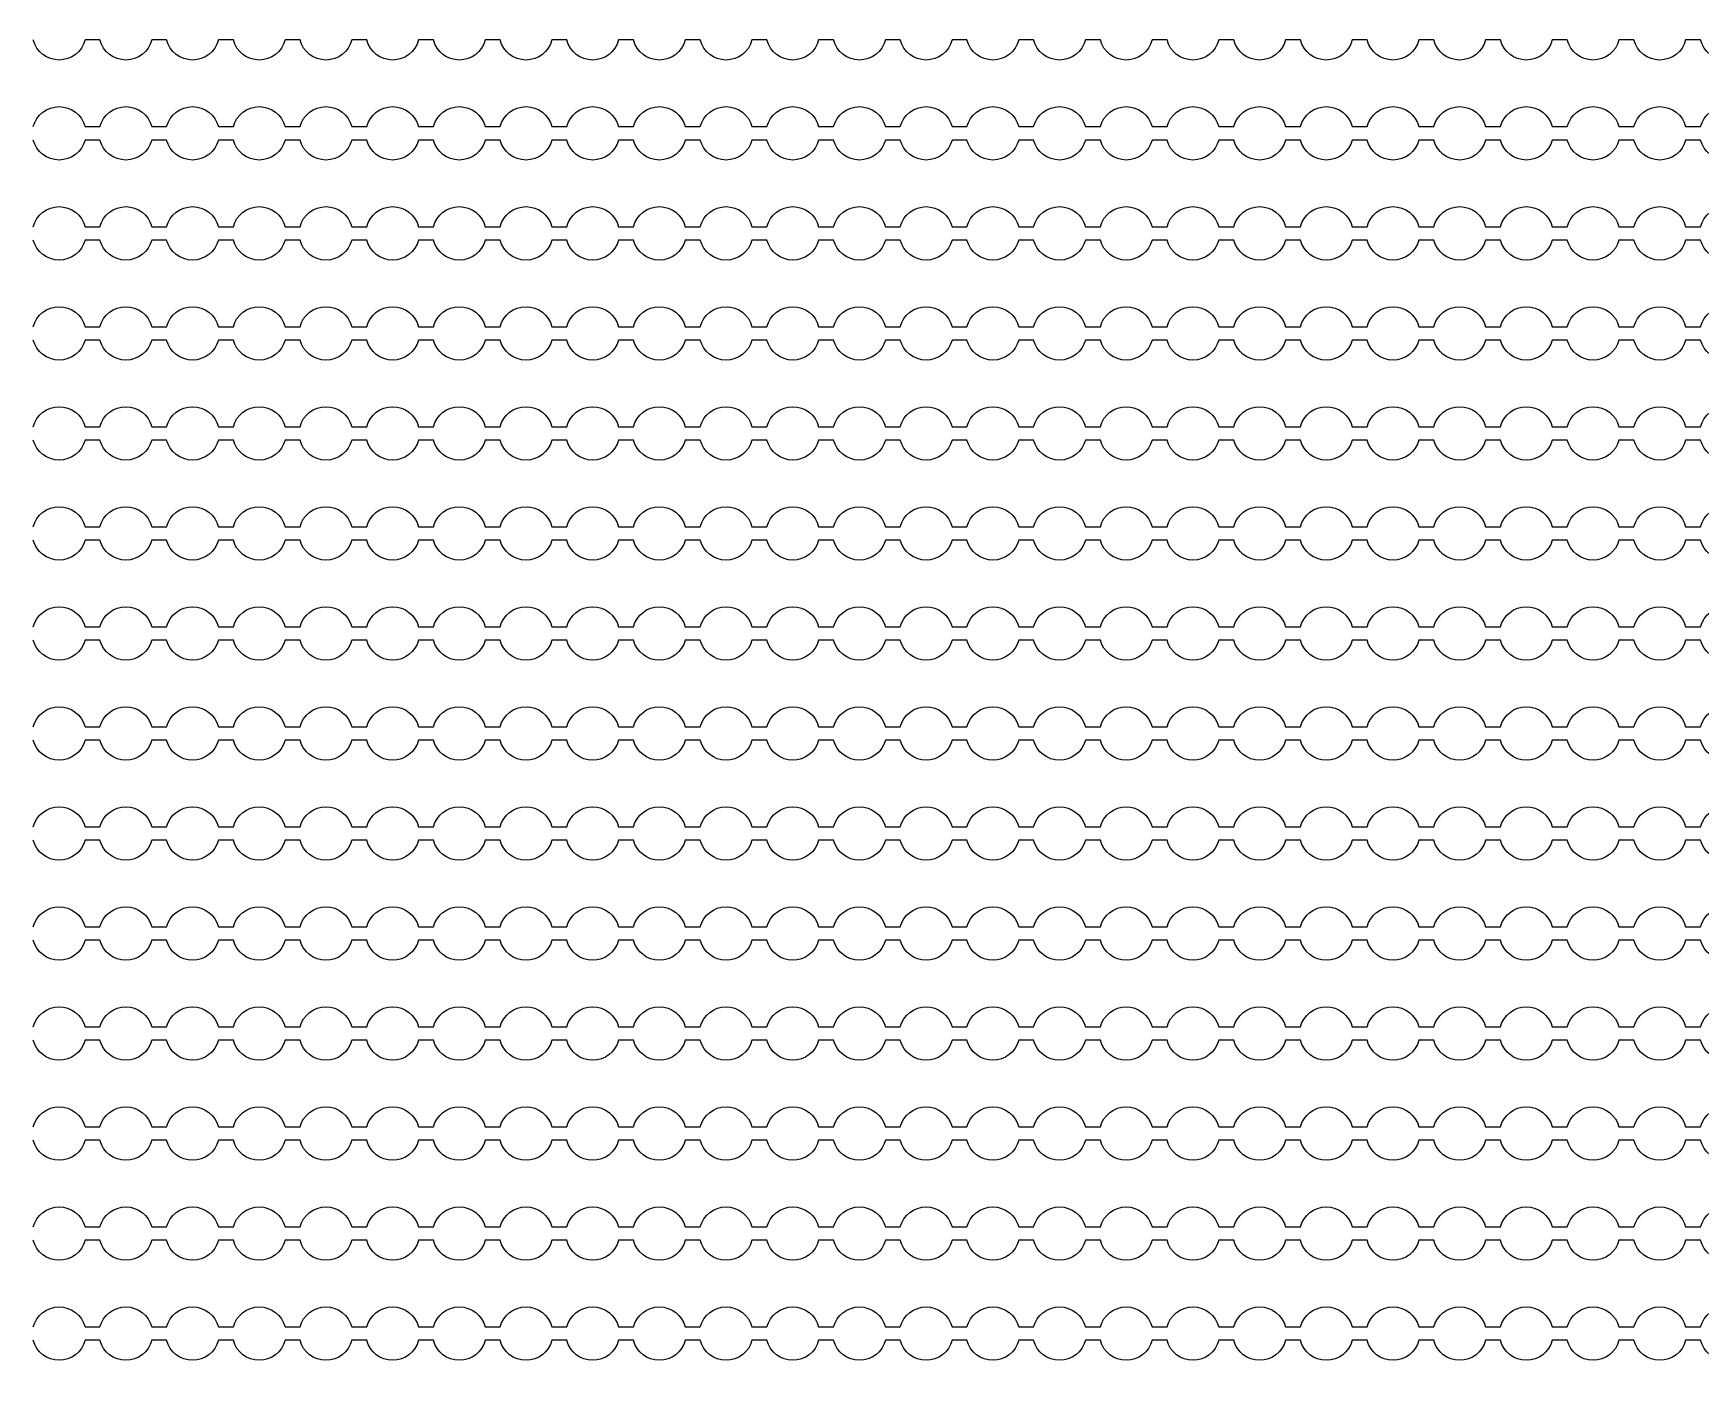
# Model space of a CAD drawing. Extents: x 4056 to 105656, y 4120 to 105720.
# Drawn here: x 56558 to 57808, y 45621 to 46634 of the extents above; entities that cross this region are included whole.
import ezdxf

# ---------------------------------------------------------------- set-up
doc = ezdxf.new("R2010")
doc.units = 13
doc.header["$MEASUREMENT"] = 0
doc.layers.add('Main Layer', color=7, linetype='Continuous', lineweight=0)

msp = doc.modelspace()

# ---------------------------------------------------------------- linework, layer by layer
for points in [[(57846.5, 46628.9, -0.774597), (57807.7, 46628.9), (57796.5, 46628.9, -0.774597), (57757.7, 46628.9), (57746.5, 46628.9, -0.774597), (57707.7, 46628.9), (57696.5, 46628.9, -0.774597), (57657.7, 46628.9), (57646.5, 46628.9, -0.774597), (57607.7, 46628.9), (57596.5, 46628.9, -0.774597), (57557.7, 46628.9), (57546.5, 46628.9, -0.774597), (57507.7, 46628.9), (57496.5, 46628.9, -0.774597), (57457.7, 46628.9), (57446.5, 46628.9, -0.774597), (57407.7, 46628.9), (57396.5, 46628.9, -0.774597), (57357.7, 46628.9), (57346.5, 46628.9, -0.774597), (57307.7, 46628.9), (57296.5, 46628.9, -0.774597), (57257.7, 46628.9), (57246.5, 46628.9, -0.774597), (57207.7, 46628.9), (57196.5, 46628.9, -0.774597), (57157.7, 46628.9), (57146.5, 46628.9, -0.774597), (57107.7, 46628.9), (57096.5, 46628.9, -0.774597), (57057.7, 46628.9), (57046.5, 46628.9, -0.774597), (57007.7, 46628.9), (56996.5, 46628.9, -0.774597), (56957.7, 46628.9), (56946.5, 46628.9, -0.774597), (56907.7, 46628.9), (56896.5, 46628.9, -0.774597), (56857.7, 46628.9), (56846.5, 46628.9, -0.774597), (56807.7, 46628.9), (56796.5, 46628.9, -0.774597), (56757.7, 46628.9), (56746.5, 46628.9, -0.774597), (56707.7, 46628.9), (56696.5, 46628.9, -0.774597), (56657.7, 46628.9), (56646.5, 46628.9, -0.774597), (56607.7, 46628.9), (56596.5, 46628.9, -0.774597), (56557.7, 46628.9)], [(56557.7, 46563.9, -0.774597), (56596.5, 46563.9), (56607.7, 46563.9, -0.774597), (56646.5, 46563.9), (56657.7, 46563.9, -0.774597), (56696.5, 46563.9), (56707.7, 46563.9, -0.774597), (56746.5, 46563.9), (56757.7, 46563.9, -0.774597), (56796.5, 46563.9), (56807.7, 46563.9, -0.774597), (56846.5, 46563.9), (56857.7, 46563.9, -0.774597), (56896.5, 46563.9), (56907.7, 46563.9, -0.774597), (56946.5, 46563.9), (56957.7, 46563.9, -0.774597), (56996.5, 46563.9), (57007.7, 46563.9, -0.774597), (57046.5, 46563.9), (57057.7, 46563.9, -0.774597), (57096.5, 46563.9), (57107.7, 46563.9, -0.774597), (57146.5, 46563.9), (57157.7, 46563.9, -0.774597), (57196.5, 46563.9), (57207.7, 46563.9, -0.774597), (57246.5, 46563.9), (57257.7, 46563.9, -0.774597), (57296.5, 46563.9), (57307.7, 46563.9, -0.774597), (57346.5, 46563.9), (57357.7, 46563.9, -0.774597), (57396.5, 46563.9), (57407.7, 46563.9, -0.774597), (57446.5, 46563.9), (57457.7, 46563.9, -0.774597), (57496.5, 46563.9), (57507.7, 46563.9, -0.774597), (57546.5, 46563.9), (57557.7, 46563.9, -0.774597), (57596.5, 46563.9), (57607.7, 46563.9, -0.774597), (57646.5, 46563.9), (57657.7, 46563.9, -0.774597), (57696.5, 46563.9), (57707.7, 46563.9, -0.774597), (57746.5, 46563.9), (57757.7, 46563.9, -0.774597), (57796.5, 46563.9), (57807.7, 46563.9, -0.774597), (57846.5, 46563.9)], [(57846.5, 46553.9, -0.774597), (57807.7, 46553.9), (57796.5, 46553.9, -0.774597), (57757.7, 46553.9), (57746.5, 46553.9, -0.774597), (57707.7, 46553.9), (57696.5, 46553.9, -0.774597), (57657.7, 46553.9), (57646.5, 46553.9, -0.774597), (57607.7, 46553.9), (57596.5, 46553.9, -0.774597), (57557.7, 46553.9), (57546.5, 46553.9, -0.774597), (57507.7, 46553.9), (57496.5, 46553.9, -0.774597), (57457.7, 46553.9), (57446.5, 46553.9, -0.774597), (57407.7, 46553.9), (57396.5, 46553.9, -0.774597), (57357.7, 46553.9), (57346.5, 46553.9, -0.774597), (57307.7, 46553.9), (57296.5, 46553.9, -0.774597), (57257.7, 46553.9), (57246.5, 46553.9, -0.774597), (57207.7, 46553.9), (57196.5, 46553.9, -0.774597), (57157.7, 46553.9), (57146.5, 46553.9, -0.774597), (57107.7, 46553.9), (57096.5, 46553.9, -0.774597), (57057.7, 46553.9), (57046.5, 46553.9, -0.774597), (57007.7, 46553.9), (56996.5, 46553.9, -0.774597), (56957.7, 46553.9), (56946.5, 46553.9, -0.774597), (56907.7, 46553.9), (56896.5, 46553.9, -0.774597), (56857.7, 46553.9), (56846.5, 46553.9, -0.774597), (56807.7, 46553.9), (56796.5, 46553.9, -0.774597), (56757.7, 46553.9), (56746.5, 46553.9, -0.774597), (56707.7, 46553.9), (56696.5, 46553.9, -0.774597), (56657.7, 46553.9), (56646.5, 46553.9, -0.774597), (56607.7, 46553.9), (56596.5, 46553.9, -0.774597), (56557.7, 46553.9)], [(56557.7, 46488.9, -0.774597), (56596.5, 46488.9), (56607.7, 46488.9, -0.774597), (56646.5, 46488.9), (56657.7, 46488.9, -0.774597), (56696.5, 46488.9), (56707.7, 46488.9, -0.774597), (56746.5, 46488.9), (56757.7, 46488.9, -0.774597), (56796.5, 46488.9), (56807.7, 46488.9, -0.774597), (56846.5, 46488.9), (56857.7, 46488.9, -0.774597), (56896.5, 46488.9), (56907.7, 46488.9, -0.774597), (56946.5, 46488.9), (56957.7, 46488.9, -0.774597), (56996.5, 46488.9), (57007.7, 46488.9, -0.774597), (57046.5, 46488.9), (57057.7, 46488.9, -0.774597), (57096.5, 46488.9), (57107.7, 46488.9, -0.774597), (57146.5, 46488.9), (57157.7, 46488.9, -0.774597), (57196.5, 46488.9), (57207.7, 46488.9, -0.774597), (57246.5, 46488.9), (57257.7, 46488.9, -0.774597), (57296.5, 46488.9), (57307.7, 46488.9, -0.774597), (57346.5, 46488.9), (57357.7, 46488.9, -0.774597), (57396.5, 46488.9), (57407.7, 46488.9, -0.774597), (57446.5, 46488.9), (57457.7, 46488.9, -0.774597), (57496.5, 46488.9), (57507.7, 46488.9, -0.774597), (57546.5, 46488.9), (57557.7, 46488.9, -0.774597), (57596.5, 46488.9), (57607.7, 46488.9, -0.774597), (57646.5, 46488.9), (57657.7, 46488.9, -0.774597), (57696.5, 46488.9), (57707.7, 46488.9, -0.774597), (57746.5, 46488.9), (57757.7, 46488.9, -0.774597), (57796.5, 46488.9), (57807.7, 46488.9, -0.774597), (57846.5, 46488.9)], [(57846.5, 46478.9, -0.774597), (57807.7, 46478.9), (57796.5, 46478.9, -0.774597), (57757.7, 46478.9), (57746.5, 46478.9, -0.774597), (57707.7, 46478.9), (57696.5, 46478.9, -0.774597), (57657.7, 46478.9), (57646.5, 46478.9, -0.774597), (57607.7, 46478.9), (57596.5, 46478.9, -0.774597), (57557.7, 46478.9), (57546.5, 46478.9, -0.774597), (57507.7, 46478.9), (57496.5, 46478.9, -0.774597), (57457.7, 46478.9), (57446.5, 46478.9, -0.774597), (57407.7, 46478.9), (57396.5, 46478.9, -0.774597), (57357.7, 46478.9), (57346.5, 46478.9, -0.774597), (57307.7, 46478.9), (57296.5, 46478.9, -0.774597), (57257.7, 46478.9), (57246.5, 46478.9, -0.774597), (57207.7, 46478.9), (57196.5, 46478.9, -0.774597), (57157.7, 46478.9), (57146.5, 46478.9, -0.774597), (57107.7, 46478.9), (57096.5, 46478.9, -0.774597), (57057.7, 46478.9), (57046.5, 46478.9, -0.774597), (57007.7, 46478.9), (56996.5, 46478.9, -0.774597), (56957.7, 46478.9), (56946.5, 46478.9, -0.774597), (56907.7, 46478.9), (56896.5, 46478.9, -0.774597), (56857.7, 46478.9), (56846.5, 46478.9, -0.774597), (56807.7, 46478.9), (56796.5, 46478.9, -0.774597), (56757.7, 46478.9), (56746.5, 46478.9, -0.774597), (56707.7, 46478.9), (56696.5, 46478.9, -0.774597), (56657.7, 46478.9), (56646.5, 46478.9, -0.774597), (56607.7, 46478.9), (56596.5, 46478.9, -0.774597), (56557.7, 46478.9)], [(56557.7, 46413.9, -0.774597), (56596.5, 46413.9), (56607.7, 46413.9, -0.774597), (56646.5, 46413.9), (56657.7, 46413.9, -0.774597), (56696.5, 46413.9), (56707.7, 46413.9, -0.774597), (56746.5, 46413.9), (56757.7, 46413.9, -0.774597), (56796.5, 46413.9), (56807.7, 46413.9, -0.774597), (56846.5, 46413.9), (56857.7, 46413.9, -0.774597), (56896.5, 46413.9), (56907.7, 46413.9, -0.774597), (56946.5, 46413.9), (56957.7, 46413.9, -0.774597), (56996.5, 46413.9), (57007.7, 46413.9, -0.774597), (57046.5, 46413.9), (57057.7, 46413.9, -0.774597), (57096.5, 46413.9), (57107.7, 46413.9, -0.774597), (57146.5, 46413.9), (57157.7, 46413.9, -0.774597), (57196.5, 46413.9), (57207.7, 46413.9, -0.774597), (57246.5, 46413.9), (57257.7, 46413.9, -0.774597), (57296.5, 46413.9), (57307.7, 46413.9, -0.774597), (57346.5, 46413.9), (57357.7, 46413.9, -0.774597), (57396.5, 46413.9), (57407.7, 46413.9, -0.774597), (57446.5, 46413.9), (57457.7, 46413.9, -0.774597), (57496.5, 46413.9), (57507.7, 46413.9, -0.774597), (57546.5, 46413.9), (57557.7, 46413.9, -0.774597), (57596.5, 46413.9), (57607.7, 46413.9, -0.774597), (57646.5, 46413.9), (57657.7, 46413.9, -0.774597), (57696.5, 46413.9), (57707.7, 46413.9, -0.774597), (57746.5, 46413.9), (57757.7, 46413.9, -0.774597), (57796.5, 46413.9), (57807.7, 46413.9, -0.774597), (57846.5, 46413.9)], [(57846.5, 46403.9, -0.774597), (57807.7, 46403.9), (57796.5, 46403.9, -0.774597), (57757.7, 46403.9), (57746.5, 46403.9, -0.774597), (57707.7, 46403.9), (57696.5, 46403.9, -0.774597), (57657.7, 46403.9), (57646.5, 46403.9, -0.774597), (57607.7, 46403.9), (57596.5, 46403.9, -0.774597), (57557.7, 46403.9), (57546.5, 46403.9, -0.774597), (57507.7, 46403.9), (57496.5, 46403.9, -0.774597), (57457.7, 46403.9), (57446.5, 46403.9, -0.774597), (57407.7, 46403.9), (57396.5, 46403.9, -0.774597), (57357.7, 46403.9), (57346.5, 46403.9, -0.774597), (57307.7, 46403.9), (57296.5, 46403.9, -0.774597), (57257.7, 46403.9), (57246.5, 46403.9, -0.774597), (57207.7, 46403.9), (57196.5, 46403.9, -0.774597), (57157.7, 46403.9), (57146.5, 46403.9, -0.774597), (57107.7, 46403.9), (57096.5, 46403.9, -0.774597), (57057.7, 46403.9), (57046.5, 46403.9, -0.774597), (57007.7, 46403.9), (56996.5, 46403.9, -0.774597), (56957.7, 46403.9), (56946.5, 46403.9, -0.774597), (56907.7, 46403.9), (56896.5, 46403.9, -0.774597), (56857.7, 46403.9), (56846.5, 46403.9, -0.774597), (56807.7, 46403.9), (56796.5, 46403.9, -0.774597), (56757.7, 46403.9), (56746.5, 46403.9, -0.774597), (56707.7, 46403.9), (56696.5, 46403.9, -0.774597), (56657.7, 46403.9), (56646.5, 46403.9, -0.774597), (56607.7, 46403.9), (56596.5, 46403.9, -0.774597), (56557.7, 46403.9)], [(56557.7, 46338.9, -0.774597), (56596.5, 46338.9), (56607.7, 46338.9, -0.774597), (56646.5, 46338.9), (56657.7, 46338.9, -0.774597), (56696.5, 46338.9), (56707.7, 46338.9, -0.774597), (56746.5, 46338.9), (56757.7, 46338.9, -0.774597), (56796.5, 46338.9), (56807.7, 46338.9, -0.774597), (56846.5, 46338.9), (56857.7, 46338.9, -0.774597), (56896.5, 46338.9), (56907.7, 46338.9, -0.774597), (56946.5, 46338.9), (56957.7, 46338.9, -0.774597), (56996.5, 46338.9), (57007.7, 46338.9, -0.774597), (57046.5, 46338.9), (57057.7, 46338.9, -0.774597), (57096.5, 46338.9), (57107.7, 46338.9, -0.774597), (57146.5, 46338.9), (57157.7, 46338.9, -0.774597), (57196.5, 46338.9), (57207.7, 46338.9, -0.774597), (57246.5, 46338.9), (57257.7, 46338.9, -0.774597), (57296.5, 46338.9), (57307.7, 46338.9, -0.774597), (57346.5, 46338.9), (57357.7, 46338.9, -0.774597), (57396.5, 46338.9), (57407.7, 46338.9, -0.774597), (57446.5, 46338.9), (57457.7, 46338.9, -0.774597), (57496.5, 46338.9), (57507.7, 46338.9, -0.774597), (57546.5, 46338.9), (57557.7, 46338.9, -0.774597), (57596.5, 46338.9), (57607.7, 46338.9, -0.774597), (57646.5, 46338.9), (57657.7, 46338.9, -0.774597), (57696.5, 46338.9), (57707.7, 46338.9, -0.774597), (57746.5, 46338.9), (57757.7, 46338.9, -0.774597), (57796.5, 46338.9), (57807.7, 46338.9, -0.774597), (57846.5, 46338.9)], [(57846.5, 46328.9, -0.774597), (57807.7, 46328.9), (57796.5, 46328.9, -0.774597), (57757.7, 46328.9), (57746.5, 46328.9, -0.774597), (57707.7, 46328.9), (57696.5, 46328.9, -0.774597), (57657.7, 46328.9), (57646.5, 46328.9, -0.774597), (57607.7, 46328.9), (57596.5, 46328.9, -0.774597), (57557.7, 46328.9), (57546.5, 46328.9, -0.774597), (57507.7, 46328.9), (57496.5, 46328.9, -0.774597), (57457.7, 46328.9), (57446.5, 46328.9, -0.774597), (57407.7, 46328.9), (57396.5, 46328.9, -0.774597), (57357.7, 46328.9), (57346.5, 46328.9, -0.774597), (57307.7, 46328.9), (57296.5, 46328.9, -0.774597), (57257.7, 46328.9), (57246.5, 46328.9, -0.774597), (57207.7, 46328.9), (57196.5, 46328.9, -0.774597), (57157.7, 46328.9), (57146.5, 46328.9, -0.774597), (57107.7, 46328.9), (57096.5, 46328.9, -0.774597), (57057.7, 46328.9), (57046.5, 46328.9, -0.774597), (57007.7, 46328.9), (56996.5, 46328.9, -0.774597), (56957.7, 46328.9), (56946.5, 46328.9, -0.774597), (56907.7, 46328.9), (56896.5, 46328.9, -0.774597), (56857.7, 46328.9), (56846.5, 46328.9, -0.774597), (56807.7, 46328.9), (56796.5, 46328.9, -0.774597), (56757.7, 46328.9), (56746.5, 46328.9, -0.774597), (56707.7, 46328.9), (56696.5, 46328.9, -0.774597), (56657.7, 46328.9), (56646.5, 46328.9, -0.774597), (56607.7, 46328.9), (56596.5, 46328.9, -0.774597), (56557.7, 46328.9)], [(56557.7, 46263.9, -0.774597), (56596.5, 46263.9), (56607.7, 46263.9, -0.774597), (56646.5, 46263.9), (56657.7, 46263.9, -0.774597), (56696.5, 46263.9), (56707.7, 46263.9, -0.774597), (56746.5, 46263.9), (56757.7, 46263.9, -0.774597), (56796.5, 46263.9), (56807.7, 46263.9, -0.774597), (56846.5, 46263.9), (56857.7, 46263.9, -0.774597), (56896.5, 46263.9), (56907.7, 46263.9, -0.774597), (56946.5, 46263.9), (56957.7, 46263.9, -0.774597), (56996.5, 46263.9), (57007.7, 46263.9, -0.774597), (57046.5, 46263.9), (57057.7, 46263.9, -0.774597), (57096.5, 46263.9), (57107.7, 46263.9, -0.774597), (57146.5, 46263.9), (57157.7, 46263.9, -0.774597), (57196.5, 46263.9), (57207.7, 46263.9, -0.774597), (57246.5, 46263.9), (57257.7, 46263.9, -0.774597), (57296.5, 46263.9), (57307.7, 46263.9, -0.774597), (57346.5, 46263.9), (57357.7, 46263.9, -0.774597), (57396.5, 46263.9), (57407.7, 46263.9, -0.774597), (57446.5, 46263.9), (57457.7, 46263.9, -0.774597), (57496.5, 46263.9), (57507.7, 46263.9, -0.774597), (57546.5, 46263.9), (57557.7, 46263.9, -0.774597), (57596.5, 46263.9), (57607.7, 46263.9, -0.774597), (57646.5, 46263.9), (57657.7, 46263.9, -0.774597), (57696.5, 46263.9), (57707.7, 46263.9, -0.774597), (57746.5, 46263.9), (57757.7, 46263.9, -0.774597), (57796.5, 46263.9), (57807.7, 46263.9, -0.774597), (57846.5, 46263.9)], [(57846.5, 46253.9, -0.774597), (57807.7, 46253.9), (57796.5, 46253.9, -0.774597), (57757.7, 46253.9), (57746.5, 46253.9, -0.774597), (57707.7, 46253.9), (57696.5, 46253.9, -0.774597), (57657.7, 46253.9), (57646.5, 46253.9, -0.774597), (57607.7, 46253.9), (57596.5, 46253.9, -0.774597), (57557.7, 46253.9), (57546.5, 46253.9, -0.774597), (57507.7, 46253.9), (57496.5, 46253.9, -0.774597), (57457.7, 46253.9), (57446.5, 46253.9, -0.774597), (57407.7, 46253.9), (57396.5, 46253.9, -0.774597), (57357.7, 46253.9), (57346.5, 46253.9, -0.774597), (57307.7, 46253.9), (57296.5, 46253.9, -0.774597), (57257.7, 46253.9), (57246.5, 46253.9, -0.774597), (57207.7, 46253.9), (57196.5, 46253.9, -0.774597), (57157.7, 46253.9), (57146.5, 46253.9, -0.774597), (57107.7, 46253.9), (57096.5, 46253.9, -0.774597), (57057.7, 46253.9), (57046.5, 46253.9, -0.774597), (57007.7, 46253.9), (56996.5, 46253.9, -0.774597), (56957.7, 46253.9), (56946.5, 46253.9, -0.774597), (56907.7, 46253.9), (56896.5, 46253.9, -0.774597), (56857.7, 46253.9), (56846.5, 46253.9, -0.774597), (56807.7, 46253.9), (56796.5, 46253.9, -0.774597), (56757.7, 46253.9), (56746.5, 46253.9, -0.774597), (56707.7, 46253.9), (56696.5, 46253.9, -0.774597), (56657.7, 46253.9), (56646.5, 46253.9, -0.774597), (56607.7, 46253.9), (56596.5, 46253.9, -0.774597), (56557.7, 46253.9)], [(56557.7, 46188.9, -0.774597), (56596.5, 46188.9), (56607.7, 46188.9, -0.774597), (56646.5, 46188.9), (56657.7, 46188.9, -0.774597), (56696.5, 46188.9), (56707.7, 46188.9, -0.774597), (56746.5, 46188.9), (56757.7, 46188.9, -0.774597), (56796.5, 46188.9), (56807.7, 46188.9, -0.774597), (56846.5, 46188.9), (56857.7, 46188.9, -0.774597), (56896.5, 46188.9), (56907.7, 46188.9, -0.774597), (56946.5, 46188.9), (56957.7, 46188.9, -0.774597), (56996.5, 46188.9), (57007.7, 46188.9, -0.774597), (57046.5, 46188.9), (57057.7, 46188.9, -0.774597), (57096.5, 46188.9), (57107.7, 46188.9, -0.774597), (57146.5, 46188.9), (57157.7, 46188.9, -0.774597), (57196.5, 46188.9), (57207.7, 46188.9, -0.774597), (57246.5, 46188.9), (57257.7, 46188.9, -0.774597), (57296.5, 46188.9), (57307.7, 46188.9, -0.774597), (57346.5, 46188.9), (57357.7, 46188.9, -0.774597), (57396.5, 46188.9), (57407.7, 46188.9, -0.774597), (57446.5, 46188.9), (57457.7, 46188.9, -0.774597), (57496.5, 46188.9), (57507.7, 46188.9, -0.774597), (57546.5, 46188.9), (57557.7, 46188.9, -0.774597), (57596.5, 46188.9), (57607.7, 46188.9, -0.774597), (57646.5, 46188.9), (57657.7, 46188.9, -0.774597), (57696.5, 46188.9), (57707.7, 46188.9, -0.774597), (57746.5, 46188.9), (57757.7, 46188.9, -0.774597), (57796.5, 46188.9), (57807.7, 46188.9, -0.774597), (57846.5, 46188.9)], [(57846.5, 46178.9, -0.774597), (57807.7, 46178.9), (57796.5, 46178.9, -0.774597), (57757.7, 46178.9), (57746.5, 46178.9, -0.774597), (57707.7, 46178.9), (57696.5, 46178.9, -0.774597), (57657.7, 46178.9), (57646.5, 46178.9, -0.774597), (57607.7, 46178.9), (57596.5, 46178.9, -0.774597), (57557.7, 46178.9), (57546.5, 46178.9, -0.774597), (57507.7, 46178.9), (57496.5, 46178.9, -0.774597), (57457.7, 46178.9), (57446.5, 46178.9, -0.774597), (57407.7, 46178.9), (57396.5, 46178.9, -0.774597), (57357.7, 46178.9), (57346.5, 46178.9, -0.774597), (57307.7, 46178.9), (57296.5, 46178.9, -0.774597), (57257.7, 46178.9), (57246.5, 46178.9, -0.774597), (57207.7, 46178.9), (57196.5, 46178.9, -0.774597), (57157.7, 46178.9), (57146.5, 46178.9, -0.774597), (57107.7, 46178.9), (57096.5, 46178.9, -0.774597), (57057.7, 46178.9), (57046.5, 46178.9, -0.774597), (57007.7, 46178.9), (56996.5, 46178.9, -0.774597), (56957.7, 46178.9), (56946.5, 46178.9, -0.774597), (56907.7, 46178.9), (56896.5, 46178.9, -0.774597), (56857.7, 46178.9), (56846.5, 46178.9, -0.774597), (56807.7, 46178.9), (56796.5, 46178.9, -0.774597), (56757.7, 46178.9), (56746.5, 46178.9, -0.774597), (56707.7, 46178.9), (56696.5, 46178.9, -0.774597), (56657.7, 46178.9), (56646.5, 46178.9, -0.774597), (56607.7, 46178.9), (56596.5, 46178.9, -0.774597), (56557.7, 46178.9)], [(56557.7, 46113.9, -0.774597), (56596.5, 46113.9), (56607.7, 46113.9, -0.774597), (56646.5, 46113.9), (56657.7, 46113.9, -0.774597), (56696.5, 46113.9), (56707.7, 46113.9, -0.774597), (56746.5, 46113.9), (56757.7, 46113.9, -0.774597), (56796.5, 46113.9), (56807.7, 46113.9, -0.774597), (56846.5, 46113.9), (56857.7, 46113.9, -0.774597), (56896.5, 46113.9), (56907.7, 46113.9, -0.774597), (56946.5, 46113.9), (56957.7, 46113.9, -0.774597), (56996.5, 46113.9), (57007.7, 46113.9, -0.774597), (57046.5, 46113.9), (57057.7, 46113.9, -0.774597), (57096.5, 46113.9), (57107.7, 46113.9, -0.774597), (57146.5, 46113.9), (57157.7, 46113.9, -0.774597), (57196.5, 46113.9), (57207.7, 46113.9, -0.774597), (57246.5, 46113.9), (57257.7, 46113.9, -0.774597), (57296.5, 46113.9), (57307.7, 46113.9, -0.774597), (57346.5, 46113.9), (57357.7, 46113.9, -0.774597), (57396.5, 46113.9), (57407.7, 46113.9, -0.774597), (57446.5, 46113.9), (57457.7, 46113.9, -0.774597), (57496.5, 46113.9), (57507.7, 46113.9, -0.774597), (57546.5, 46113.9), (57557.7, 46113.9, -0.774597), (57596.5, 46113.9), (57607.7, 46113.9, -0.774597), (57646.5, 46113.9), (57657.7, 46113.9, -0.774597), (57696.5, 46113.9), (57707.7, 46113.9, -0.774597), (57746.5, 46113.9), (57757.7, 46113.9, -0.774597), (57796.5, 46113.9), (57807.7, 46113.9, -0.774597), (57846.5, 46113.9)], [(57846.5, 46103.9, -0.774597), (57807.7, 46103.9), (57796.5, 46103.9, -0.774597), (57757.7, 46103.9), (57746.5, 46103.9, -0.774597), (57707.7, 46103.9), (57696.5, 46103.9, -0.774597), (57657.7, 46103.9), (57646.5, 46103.9, -0.774597), (57607.7, 46103.9), (57596.5, 46103.9, -0.774597), (57557.7, 46103.9), (57546.5, 46103.9, -0.774597), (57507.7, 46103.9), (57496.5, 46103.9, -0.774597), (57457.7, 46103.9), (57446.5, 46103.9, -0.774597), (57407.7, 46103.9), (57396.5, 46103.9, -0.774597), (57357.7, 46103.9), (57346.5, 46103.9, -0.774597), (57307.7, 46103.9), (57296.5, 46103.9, -0.774597), (57257.7, 46103.9), (57246.5, 46103.9, -0.774597), (57207.7, 46103.9), (57196.5, 46103.9, -0.774597), (57157.7, 46103.9), (57146.5, 46103.9, -0.774597), (57107.7, 46103.9), (57096.5, 46103.9, -0.774597), (57057.7, 46103.9), (57046.5, 46103.9, -0.774597), (57007.7, 46103.9), (56996.5, 46103.9, -0.774597), (56957.7, 46103.9), (56946.5, 46103.9, -0.774597), (56907.7, 46103.9), (56896.5, 46103.9, -0.774597), (56857.7, 46103.9), (56846.5, 46103.9, -0.774597), (56807.7, 46103.9), (56796.5, 46103.9, -0.774597), (56757.7, 46103.9), (56746.5, 46103.9, -0.774597), (56707.7, 46103.9), (56696.5, 46103.9, -0.774597), (56657.7, 46103.9), (56646.5, 46103.9, -0.774597), (56607.7, 46103.9), (56596.5, 46103.9, -0.774597), (56557.7, 46103.9)], [(56557.7, 46038.9, -0.774597), (56596.5, 46038.9), (56607.7, 46038.9, -0.774597), (56646.5, 46038.9), (56657.7, 46038.9, -0.774597), (56696.5, 46038.9), (56707.7, 46038.9, -0.774597), (56746.5, 46038.9), (56757.7, 46038.9, -0.774597), (56796.5, 46038.9), (56807.7, 46038.9, -0.774597), (56846.5, 46038.9), (56857.7, 46038.9, -0.774597), (56896.5, 46038.9), (56907.7, 46038.9, -0.774597), (56946.5, 46038.9), (56957.7, 46038.9, -0.774597), (56996.5, 46038.9), (57007.7, 46038.9, -0.774597), (57046.5, 46038.9), (57057.7, 46038.9, -0.774597), (57096.5, 46038.9), (57107.7, 46038.9, -0.774597), (57146.5, 46038.9), (57157.7, 46038.9, -0.774597), (57196.5, 46038.9), (57207.7, 46038.9, -0.774597), (57246.5, 46038.9), (57257.7, 46038.9, -0.774597), (57296.5, 46038.9), (57307.7, 46038.9, -0.774597), (57346.5, 46038.9), (57357.7, 46038.9, -0.774597), (57396.5, 46038.9), (57407.7, 46038.9, -0.774597), (57446.5, 46038.9), (57457.7, 46038.9, -0.774597), (57496.5, 46038.9), (57507.7, 46038.9, -0.774597), (57546.5, 46038.9), (57557.7, 46038.9, -0.774597), (57596.5, 46038.9), (57607.7, 46038.9, -0.774597), (57646.5, 46038.9), (57657.7, 46038.9, -0.774597), (57696.5, 46038.9), (57707.7, 46038.9, -0.774597), (57746.5, 46038.9), (57757.7, 46038.9, -0.774597), (57796.5, 46038.9), (57807.7, 46038.9, -0.774597), (57846.5, 46038.9)], [(57846.5, 46028.9, -0.774597), (57807.7, 46028.9), (57796.5, 46028.9, -0.774597), (57757.7, 46028.9), (57746.5, 46028.9, -0.774597), (57707.7, 46028.9), (57696.5, 46028.9, -0.774597), (57657.7, 46028.9), (57646.5, 46028.9, -0.774597), (57607.7, 46028.9), (57596.5, 46028.9, -0.774597), (57557.7, 46028.9), (57546.5, 46028.9, -0.774597), (57507.7, 46028.9), (57496.5, 46028.9, -0.774597), (57457.7, 46028.9), (57446.5, 46028.9, -0.774597), (57407.7, 46028.9), (57396.5, 46028.9, -0.774597), (57357.7, 46028.9), (57346.5, 46028.9, -0.774597), (57307.7, 46028.9), (57296.5, 46028.9, -0.774597), (57257.7, 46028.9), (57246.5, 46028.9, -0.774597), (57207.7, 46028.9), (57196.5, 46028.9, -0.774597), (57157.7, 46028.9), (57146.5, 46028.9, -0.774597), (57107.7, 46028.9), (57096.5, 46028.9, -0.774597), (57057.7, 46028.9), (57046.5, 46028.9, -0.774597), (57007.7, 46028.9), (56996.5, 46028.9, -0.774597), (56957.7, 46028.9), (56946.5, 46028.9, -0.774597), (56907.7, 46028.9), (56896.5, 46028.9, -0.774597), (56857.7, 46028.9), (56846.5, 46028.9, -0.774597), (56807.7, 46028.9), (56796.5, 46028.9, -0.774597), (56757.7, 46028.9), (56746.5, 46028.9, -0.774597), (56707.7, 46028.9), (56696.5, 46028.9, -0.774597), (56657.7, 46028.9), (56646.5, 46028.9, -0.774597), (56607.7, 46028.9), (56596.5, 46028.9, -0.774597), (56557.7, 46028.9)], [(56557.7, 45963.9, -0.774597), (56596.5, 45963.9), (56607.7, 45963.9, -0.774597), (56646.5, 45963.9), (56657.7, 45963.9, -0.774597), (56696.5, 45963.9), (56707.7, 45963.9, -0.774597), (56746.5, 45963.9), (56757.7, 45963.9, -0.774597), (56796.5, 45963.9), (56807.7, 45963.9, -0.774597), (56846.5, 45963.9), (56857.7, 45963.9, -0.774597), (56896.5, 45963.9), (56907.7, 45963.9, -0.774597), (56946.5, 45963.9), (56957.7, 45963.9, -0.774597), (56996.5, 45963.9), (57007.7, 45963.9, -0.774597), (57046.5, 45963.9), (57057.7, 45963.9, -0.774597), (57096.5, 45963.9), (57107.7, 45963.9, -0.774597), (57146.5, 45963.9), (57157.7, 45963.9, -0.774597), (57196.5, 45963.9), (57207.7, 45963.9, -0.774597), (57246.5, 45963.9), (57257.7, 45963.9, -0.774597), (57296.5, 45963.9), (57307.7, 45963.9, -0.774597), (57346.5, 45963.9), (57357.7, 45963.9, -0.774597), (57396.5, 45963.9), (57407.7, 45963.9, -0.774597), (57446.5, 45963.9), (57457.7, 45963.9, -0.774597), (57496.5, 45963.9), (57507.7, 45963.9, -0.774597), (57546.5, 45963.9), (57557.7, 45963.9, -0.774597), (57596.5, 45963.9), (57607.7, 45963.9, -0.774597), (57646.5, 45963.9), (57657.7, 45963.9, -0.774597), (57696.5, 45963.9), (57707.7, 45963.9, -0.774597), (57746.5, 45963.9), (57757.7, 45963.9, -0.774597), (57796.5, 45963.9), (57807.7, 45963.9, -0.774597), (57846.5, 45963.9)], [(57846.5, 45953.9, -0.774597), (57807.7, 45953.9), (57796.5, 45953.9, -0.774597), (57757.7, 45953.9), (57746.5, 45953.9, -0.774597), (57707.7, 45953.9), (57696.5, 45953.9, -0.774597), (57657.7, 45953.9), (57646.5, 45953.9, -0.774597), (57607.7, 45953.9), (57596.5, 45953.9, -0.774597), (57557.7, 45953.9), (57546.5, 45953.9, -0.774597), (57507.7, 45953.9), (57496.5, 45953.9, -0.774597), (57457.7, 45953.9), (57446.5, 45953.9, -0.774597), (57407.7, 45953.9), (57396.5, 45953.9, -0.774597), (57357.7, 45953.9), (57346.5, 45953.9, -0.774597), (57307.7, 45953.9), (57296.5, 45953.9, -0.774597), (57257.7, 45953.9), (57246.5, 45953.9, -0.774597), (57207.7, 45953.9), (57196.5, 45953.9, -0.774597), (57157.7, 45953.9), (57146.5, 45953.9, -0.774597), (57107.7, 45953.9), (57096.5, 45953.9, -0.774597), (57057.7, 45953.9), (57046.5, 45953.9, -0.774597), (57007.7, 45953.9), (56996.5, 45953.9, -0.774597), (56957.7, 45953.9), (56946.5, 45953.9, -0.774597), (56907.7, 45953.9), (56896.5, 45953.9, -0.774597), (56857.7, 45953.9), (56846.5, 45953.9, -0.774597), (56807.7, 45953.9), (56796.5, 45953.9, -0.774597), (56757.7, 45953.9), (56746.5, 45953.9, -0.774597), (56707.7, 45953.9), (56696.5, 45953.9, -0.774597), (56657.7, 45953.9), (56646.5, 45953.9, -0.774597), (56607.7, 45953.9), (56596.5, 45953.9, -0.774597), (56557.7, 45953.9)], [(56557.7, 45888.9, -0.774597), (56596.5, 45888.9), (56607.7, 45888.9, -0.774597), (56646.5, 45888.9), (56657.7, 45888.9, -0.774597), (56696.5, 45888.9), (56707.7, 45888.9, -0.774597), (56746.5, 45888.9), (56757.7, 45888.9, -0.774597), (56796.5, 45888.9), (56807.7, 45888.9, -0.774597), (56846.5, 45888.9), (56857.7, 45888.9, -0.774597), (56896.5, 45888.9), (56907.7, 45888.9, -0.774597), (56946.5, 45888.9), (56957.7, 45888.9, -0.774597), (56996.5, 45888.9), (57007.7, 45888.9, -0.774597), (57046.5, 45888.9), (57057.7, 45888.9, -0.774597), (57096.5, 45888.9), (57107.7, 45888.9, -0.774597), (57146.5, 45888.9), (57157.7, 45888.9, -0.774597), (57196.5, 45888.9), (57207.7, 45888.9, -0.774597), (57246.5, 45888.9), (57257.7, 45888.9, -0.774597), (57296.5, 45888.9), (57307.7, 45888.9, -0.774597), (57346.5, 45888.9), (57357.7, 45888.9, -0.774597), (57396.5, 45888.9), (57407.7, 45888.9, -0.774597), (57446.5, 45888.9), (57457.7, 45888.9, -0.774597), (57496.5, 45888.9), (57507.7, 45888.9, -0.774597), (57546.5, 45888.9), (57557.7, 45888.9, -0.774597), (57596.5, 45888.9), (57607.7, 45888.9, -0.774597), (57646.5, 45888.9), (57657.7, 45888.9, -0.774597), (57696.5, 45888.9), (57707.7, 45888.9, -0.774597), (57746.5, 45888.9), (57757.7, 45888.9, -0.774597), (57796.5, 45888.9), (57807.7, 45888.9, -0.774597), (57846.5, 45888.9)], [(57846.5, 45878.9, -0.774597), (57807.7, 45878.9), (57796.5, 45878.9, -0.774597), (57757.7, 45878.9), (57746.5, 45878.9, -0.774597), (57707.7, 45878.9), (57696.5, 45878.9, -0.774597), (57657.7, 45878.9), (57646.5, 45878.9, -0.774597), (57607.7, 45878.9), (57596.5, 45878.9, -0.774597), (57557.7, 45878.9), (57546.5, 45878.9, -0.774597), (57507.7, 45878.9), (57496.5, 45878.9, -0.774597), (57457.7, 45878.9), (57446.5, 45878.9, -0.774597), (57407.7, 45878.9), (57396.5, 45878.9, -0.774597), (57357.7, 45878.9), (57346.5, 45878.9, -0.774597), (57307.7, 45878.9), (57296.5, 45878.9, -0.774597), (57257.7, 45878.9), (57246.5, 45878.9, -0.774597), (57207.7, 45878.9), (57196.5, 45878.9, -0.774597), (57157.7, 45878.9), (57146.5, 45878.9, -0.774597), (57107.7, 45878.9), (57096.5, 45878.9, -0.774597), (57057.7, 45878.9), (57046.5, 45878.9, -0.774597), (57007.7, 45878.9), (56996.5, 45878.9, -0.774597), (56957.7, 45878.9), (56946.5, 45878.9, -0.774597), (56907.7, 45878.9), (56896.5, 45878.9, -0.774597), (56857.7, 45878.9), (56846.5, 45878.9, -0.774597), (56807.7, 45878.9), (56796.5, 45878.9, -0.774597), (56757.7, 45878.9), (56746.5, 45878.9, -0.774597), (56707.7, 45878.9), (56696.5, 45878.9, -0.774597), (56657.7, 45878.9), (56646.5, 45878.9, -0.774597), (56607.7, 45878.9), (56596.5, 45878.9, -0.774597), (56557.7, 45878.9)], [(56557.7, 45813.9, -0.774597), (56596.5, 45813.9), (56607.7, 45813.9, -0.774597), (56646.5, 45813.9), (56657.7, 45813.9, -0.774597), (56696.5, 45813.9), (56707.7, 45813.9, -0.774597), (56746.5, 45813.9), (56757.7, 45813.9, -0.774597), (56796.5, 45813.9), (56807.7, 45813.9, -0.774597), (56846.5, 45813.9), (56857.7, 45813.9, -0.774597), (56896.5, 45813.9), (56907.7, 45813.9, -0.774597), (56946.5, 45813.9), (56957.7, 45813.9, -0.774597), (56996.5, 45813.9), (57007.7, 45813.9, -0.774597), (57046.5, 45813.9), (57057.7, 45813.9, -0.774597), (57096.5, 45813.9), (57107.7, 45813.9, -0.774597), (57146.5, 45813.9), (57157.7, 45813.9, -0.774597), (57196.5, 45813.9), (57207.7, 45813.9, -0.774597), (57246.5, 45813.9), (57257.7, 45813.9, -0.774597), (57296.5, 45813.9), (57307.7, 45813.9, -0.774597), (57346.5, 45813.9), (57357.7, 45813.9, -0.774597), (57396.5, 45813.9), (57407.7, 45813.9, -0.774597), (57446.5, 45813.9), (57457.7, 45813.9, -0.774597), (57496.5, 45813.9), (57507.7, 45813.9, -0.774597), (57546.5, 45813.9), (57557.7, 45813.9, -0.774597), (57596.5, 45813.9), (57607.7, 45813.9, -0.774597), (57646.5, 45813.9), (57657.7, 45813.9, -0.774597), (57696.5, 45813.9), (57707.7, 45813.9, -0.774597), (57746.5, 45813.9), (57757.7, 45813.9, -0.774597), (57796.5, 45813.9), (57807.7, 45813.9, -0.774597), (57846.5, 45813.9)], [(57846.5, 45803.9, -0.774597), (57807.7, 45803.9), (57796.5, 45803.9, -0.774597), (57757.7, 45803.9), (57746.5, 45803.9, -0.774597), (57707.7, 45803.9), (57696.5, 45803.9, -0.774597), (57657.7, 45803.9), (57646.5, 45803.9, -0.774597), (57607.7, 45803.9), (57596.5, 45803.9, -0.774597), (57557.7, 45803.9), (57546.5, 45803.9, -0.774597), (57507.7, 45803.9), (57496.5, 45803.9, -0.774597), (57457.7, 45803.9), (57446.5, 45803.9, -0.774597), (57407.7, 45803.9), (57396.5, 45803.9, -0.774597), (57357.7, 45803.9), (57346.5, 45803.9, -0.774597), (57307.7, 45803.9), (57296.5, 45803.9, -0.774597), (57257.7, 45803.9), (57246.5, 45803.9, -0.774597), (57207.7, 45803.9), (57196.5, 45803.9, -0.774597), (57157.7, 45803.9), (57146.5, 45803.9, -0.774597), (57107.7, 45803.9), (57096.5, 45803.9, -0.774597), (57057.7, 45803.9), (57046.5, 45803.9, -0.774597), (57007.7, 45803.9), (56996.5, 45803.9, -0.774597), (56957.7, 45803.9), (56946.5, 45803.9, -0.774597), (56907.7, 45803.9), (56896.5, 45803.9, -0.774597), (56857.7, 45803.9), (56846.5, 45803.9, -0.774597), (56807.7, 45803.9), (56796.5, 45803.9, -0.774597), (56757.7, 45803.9), (56746.5, 45803.9, -0.774597), (56707.7, 45803.9), (56696.5, 45803.9, -0.774597), (56657.7, 45803.9), (56646.5, 45803.9, -0.774597), (56607.7, 45803.9), (56596.5, 45803.9, -0.774597), (56557.7, 45803.9)], [(56557.7, 45738.9, -0.774597), (56596.5, 45738.9), (56607.7, 45738.9, -0.774597), (56646.5, 45738.9), (56657.7, 45738.9, -0.774597), (56696.5, 45738.9), (56707.7, 45738.9, -0.774597), (56746.5, 45738.9), (56757.7, 45738.9, -0.774597), (56796.5, 45738.9), (56807.7, 45738.9, -0.774597), (56846.5, 45738.9), (56857.7, 45738.9, -0.774597), (56896.5, 45738.9), (56907.7, 45738.9, -0.774597), (56946.5, 45738.9), (56957.7, 45738.9, -0.774597), (56996.5, 45738.9), (57007.7, 45738.9, -0.774597), (57046.5, 45738.9), (57057.7, 45738.9, -0.774597), (57096.5, 45738.9), (57107.7, 45738.9, -0.774597), (57146.5, 45738.9), (57157.7, 45738.9, -0.774597), (57196.5, 45738.9), (57207.7, 45738.9, -0.774597), (57246.5, 45738.9), (57257.7, 45738.9, -0.774597), (57296.5, 45738.9), (57307.7, 45738.9, -0.774597), (57346.5, 45738.9), (57357.7, 45738.9, -0.774597), (57396.5, 45738.9), (57407.7, 45738.9, -0.774597), (57446.5, 45738.9), (57457.7, 45738.9, -0.774597), (57496.5, 45738.9), (57507.7, 45738.9, -0.774597), (57546.5, 45738.9), (57557.7, 45738.9, -0.774597), (57596.5, 45738.9), (57607.7, 45738.9, -0.774597), (57646.5, 45738.9), (57657.7, 45738.9, -0.774597), (57696.5, 45738.9), (57707.7, 45738.9, -0.774597), (57746.5, 45738.9), (57757.7, 45738.9, -0.774597), (57796.5, 45738.9), (57807.7, 45738.9, -0.774597), (57846.5, 45738.9)], [(57846.5, 45728.9, -0.774597), (57807.7, 45728.9), (57796.5, 45728.9, -0.774597), (57757.7, 45728.9), (57746.5, 45728.9, -0.774597), (57707.7, 45728.9), (57696.5, 45728.9, -0.774597), (57657.7, 45728.9), (57646.5, 45728.9, -0.774597), (57607.7, 45728.9), (57596.5, 45728.9, -0.774597), (57557.7, 45728.9), (57546.5, 45728.9, -0.774597), (57507.7, 45728.9), (57496.5, 45728.9, -0.774597), (57457.7, 45728.9), (57446.5, 45728.9, -0.774597), (57407.7, 45728.9), (57396.5, 45728.9, -0.774597), (57357.7, 45728.9), (57346.5, 45728.9, -0.774597), (57307.7, 45728.9), (57296.5, 45728.9, -0.774597), (57257.7, 45728.9), (57246.5, 45728.9, -0.774597), (57207.7, 45728.9), (57196.5, 45728.9, -0.774597), (57157.7, 45728.9), (57146.5, 45728.9, -0.774597), (57107.7, 45728.9), (57096.5, 45728.9, -0.774597), (57057.7, 45728.9), (57046.5, 45728.9, -0.774597), (57007.7, 45728.9), (56996.5, 45728.9, -0.774597), (56957.7, 45728.9), (56946.5, 45728.9, -0.774597), (56907.7, 45728.9), (56896.5, 45728.9, -0.774597), (56857.7, 45728.9), (56846.5, 45728.9, -0.774597), (56807.7, 45728.9), (56796.5, 45728.9, -0.774597), (56757.7, 45728.9), (56746.5, 45728.9, -0.774597), (56707.7, 45728.9), (56696.5, 45728.9, -0.774597), (56657.7, 45728.9), (56646.5, 45728.9, -0.774597), (56607.7, 45728.9), (56596.5, 45728.9, -0.774597), (56557.7, 45728.9)], [(56557.7, 45663.9, -0.774597), (56596.5, 45663.9), (56607.7, 45663.9, -0.774597), (56646.5, 45663.9), (56657.7, 45663.9, -0.774597), (56696.5, 45663.9), (56707.7, 45663.9, -0.774597), (56746.5, 45663.9), (56757.7, 45663.9, -0.774597), (56796.5, 45663.9), (56807.7, 45663.9, -0.774597), (56846.5, 45663.9), (56857.7, 45663.9, -0.774597), (56896.5, 45663.9), (56907.7, 45663.9, -0.774597), (56946.5, 45663.9), (56957.7, 45663.9, -0.774597), (56996.5, 45663.9), (57007.7, 45663.9, -0.774597), (57046.5, 45663.9), (57057.7, 45663.9, -0.774597), (57096.5, 45663.9), (57107.7, 45663.9, -0.774597), (57146.5, 45663.9), (57157.7, 45663.9, -0.774597), (57196.5, 45663.9), (57207.7, 45663.9, -0.774597), (57246.5, 45663.9), (57257.7, 45663.9, -0.774597), (57296.5, 45663.9), (57307.7, 45663.9, -0.774597), (57346.5, 45663.9), (57357.7, 45663.9, -0.774597), (57396.5, 45663.9), (57407.7, 45663.9, -0.774597), (57446.5, 45663.9), (57457.7, 45663.9, -0.774597), (57496.5, 45663.9), (57507.7, 45663.9, -0.774597), (57546.5, 45663.9), (57557.7, 45663.9, -0.774597), (57596.5, 45663.9), (57607.7, 45663.9, -0.774597), (57646.5, 45663.9), (57657.7, 45663.9, -0.774597), (57696.5, 45663.9), (57707.7, 45663.9, -0.774597), (57746.5, 45663.9), (57757.7, 45663.9, -0.774597), (57796.5, 45663.9), (57807.7, 45663.9, -0.774597), (57846.5, 45663.9)], [(57846.5, 45653.9, -0.774597), (57807.7, 45653.9), (57796.5, 45653.9, -0.774597), (57757.7, 45653.9), (57746.5, 45653.9, -0.774597), (57707.7, 45653.9), (57696.5, 45653.9, -0.774597), (57657.7, 45653.9), (57646.5, 45653.9, -0.774597), (57607.7, 45653.9), (57596.5, 45653.9, -0.774597), (57557.7, 45653.9), (57546.5, 45653.9, -0.774597), (57507.7, 45653.9), (57496.5, 45653.9, -0.774597), (57457.7, 45653.9), (57446.5, 45653.9, -0.774597), (57407.7, 45653.9), (57396.5, 45653.9, -0.774597), (57357.7, 45653.9), (57346.5, 45653.9, -0.774597), (57307.7, 45653.9), (57296.5, 45653.9, -0.774597), (57257.7, 45653.9), (57246.5, 45653.9, -0.774597), (57207.7, 45653.9), (57196.5, 45653.9, -0.774597), (57157.7, 45653.9), (57146.5, 45653.9, -0.774597), (57107.7, 45653.9), (57096.5, 45653.9, -0.774597), (57057.7, 45653.9), (57046.5, 45653.9, -0.774597), (57007.7, 45653.9), (56996.5, 45653.9, -0.774597), (56957.7, 45653.9), (56946.5, 45653.9, -0.774597), (56907.7, 45653.9), (56896.5, 45653.9, -0.774597), (56857.7, 45653.9), (56846.5, 45653.9, -0.774597), (56807.7, 45653.9), (56796.5, 45653.9, -0.774597), (56757.7, 45653.9), (56746.5, 45653.9, -0.774597), (56707.7, 45653.9), (56696.5, 45653.9, -0.774597), (56657.7, 45653.9), (56646.5, 45653.9, -0.774597), (56607.7, 45653.9), (56596.5, 45653.9, -0.774597), (56557.7, 45653.9)]]:
    msp.add_lwpolyline(points, format="xyb")
at = {"layer": 'Main Layer'}
msp.add_circle((54856, 54920.5), 50800, dxfattribs=at)

doc.saveas('drawing.dxf')
